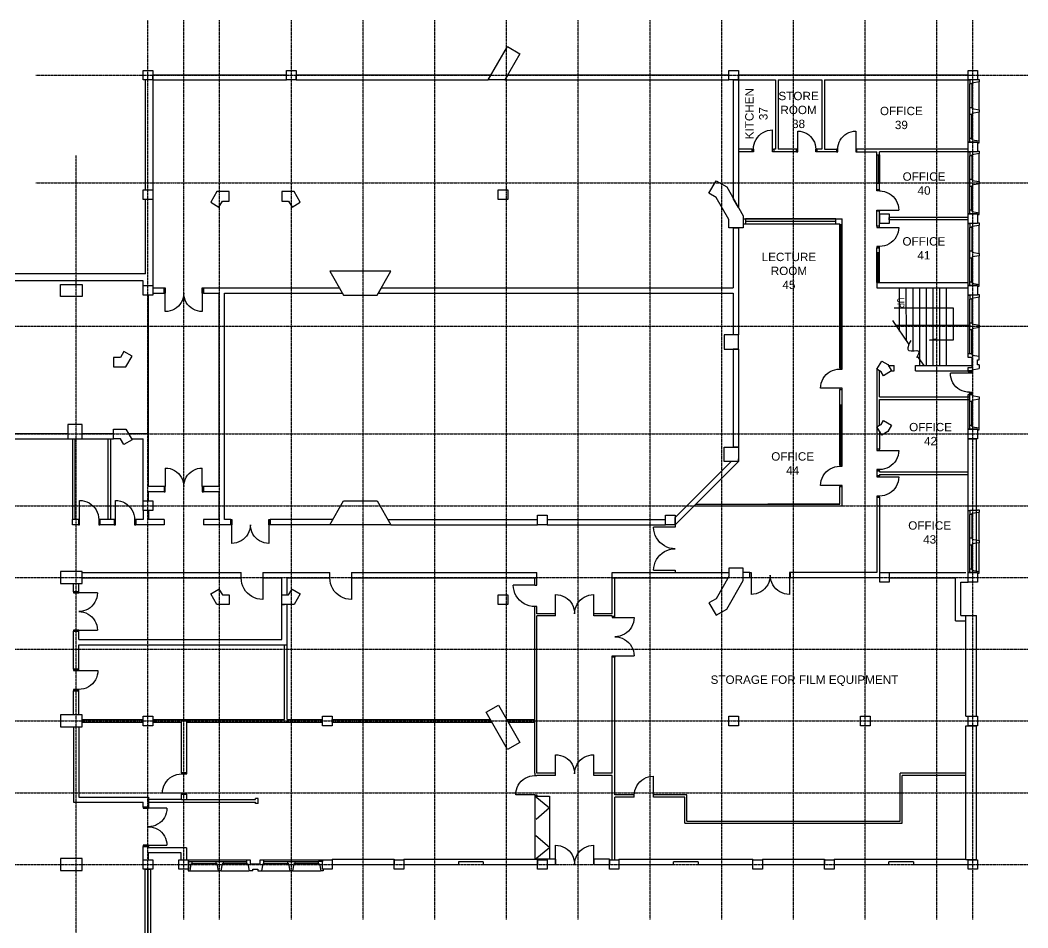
# Model space of a CAD drawing. Header units: millimetres. Extents: x -65483 to 85267, y -36001 to 67826.
# Drawn here: x 43124 to 85267, y 16126 to 54076 of the extents above; entities that cross this region are included whole.
import ezdxf

# ---------------------------------------------------------------- set-up
doc = ezdxf.new("R2010")
doc.units = ezdxf.units.MM
doc.linetypes.add('PCENTRE', pattern=[50.8, 31.75, -6.35, 6.35, -6.35])
for name, color, linetype in [('Boundaries_and_building_grids', 140, 'Continuous'), ('BRICK_WALLS_P4', 1, 'Continuous'), ('COLUMNS_P5', 5, 'Continuous'), ('DR', 8, 'Continuous'), ('LIFTS AND STAIRS', 8, 'Continuous'), ('TEXT', 2, 'Continuous'), ('WA', 6, 'Continuous'), ('WA_EXT', 7, 'Continuous'), ('WN', 4, 'Continuous')]:
    doc.layers.add(name, color=color, linetype=linetype)
doc.styles.add('Arial1', font='arial.ttf')

msp = doc.modelspace()

# ---------------------------------------------------------------- hatches: boundary and pattern name
at = {"layer": 'TEXT'}
h = msp.add_hatch(color=256, dxfattribs=at)
h.dxf.hatch_style = 1
h.paths.add_polyline_path([(81307, 40734), (81148, 40693), (81307, 40693)])
h.paths.add_polyline_path([(81390, 40756), (81307, 40734), (81307, 40693), (81390, 40693)])

# ---------------------------------------------------------------- linework, layer by layer
at = {"layer": 'Boundaries_and_building_grids', "color": 140, "linetype": 'PCENTRE', "lineweight": -3}
for p, q in [((48467, -17978), (48467, 54076)), ((49967, 16476), (49967, 54076)), ((51467, 16476), (51467, 54076)), ((54467, 16476), (54467, 54076)), ((57467, 16476), (57467, 54076)), ((60467, 16476), (60467, 54076)), ((63467, 16476), (63467, 54076)), ((66467, 16476), (66467, 54076)), ((69467, 16476), (69467, 54076)), ((72467, 16476), (72467, 54076)), ((75467, 16476), (75467, 54076)), ((78467, 16476), (78467, 54076)), ((81467, 16476), (81467, 54076)), ((82967, 16476), (82967, 54076)), ((43781, 51776), (85267, 51776)), ((45467, -17978), (45467, 48423)), ((43781, 47276), (85267, 47276)), ((-52891, 41276), (85267, 41276)), ((-52891, 41276), (85267, 41276)), ((-52891, 36776), (85267, 36776)), ((-52891, 33776), (85267, 33776)), ((-52891, 30776), (85267, 30776)), ((-52891, 27776), (85267, 27776)), ((-52891, 24776), (85267, 24776)), ((-52891, 21776), (85267, 21776)), ((-52891, 18776), (85267, 18776))]:
    msp.add_line(p, q, dxfattribs=at)
at = {"layer": 'BRICK_WALLS_P4'}
for p, q in [((72947, 51576), (72947, 46626)), ((72947, 51576), (73167, 51576)), ((73167, 51576), (73167, 46245)), ((73167, 46245), (72947, 46626)), ((72947, 45388), (72947, 42886)), ((72947, 45388), (73167, 45388)), ((73167, 45388), (73167, 40926)), ((78958, 43105), (82767, 43105)), ((78958, 43105), (78958, 42886)), ((48477, 42576), (48457, 42576)), ((48667, 42886), (49142, 42886)), ((48667, 42666), (49142, 42666)), ((49142, 42666), (49142, 42886)), ((50792, 42666), (50792, 42886)), ((50792, 42886), (56474, 42886)), ((50792, 42666), (51448, 42666)), ((51448, 34576), (51448, 42666)), ((51668, 33196), (51668, 42666)), ((51668, 42666), (56601, 42666)), ((56601, 42666), (56474, 42886)), ((58104, 42666), (58231, 42886)), ((58104, 42666), (72947, 42666)), ((58231, 42886), (72947, 42886)), ((72947, 42666), (72947, 40926)), ((78958, 42886), (82767, 42886)), ((82767, 42666), (82767, 42886)), ((73167, 40926), (72947, 40926)), ((72947, 40326), (72947, 36226)), ((73167, 40326), (72947, 40326)), ((73167, 40326), (73167, 36226)), ((79442, 39631), (79673, 39631)), ((79673, 39412), (79673, 39631)), ((80573, 39412), (80573, 39631)), ((80573, 39631), (82937, 39631)), ((79569, 39412), (79673, 39412)), ((80573, 39412), (82767, 39412)), ((82837, 39367), (82837, 39408)), ((82927, 39408), (82927, 39367)), ((82837, 38426), (82837, 38467)), ((82927, 38467), (82927, 38426)), ((38097, 36796), (45117, 36796)), ((45717, 36796), (47030, 36796)), ((47650, 36796), (48487, 36796)), ((48487, 34576), (48487, 36796)), ((38097, 36576), (45117, 36576)), ((45717, 36576), (47030, 36576)), ((47778, 36576), (48267, 36576)), ((48267, 33976), (48267, 36576)), ((73167, 36226), (72947, 36226)), ((72856, 35626), (70517, 33287)), ((73167, 35626), (70517, 32976)), ((73167, 35626), (72856, 35626)), ((73167, 35626), (73167, 35736)), ((49142, 34576), (48487, 34576)), ((49142, 34576), (49142, 34356)), ((51448, 34576), (50792, 34576)), ((50792, 34576), (50792, 34356)), ((48487, 33976), (48487, 34356)), ((49142, 34356), (48487, 34356)), ((51448, 34356), (50792, 34356)), ((51448, 33196), (51448, 34356)), ((48267, 33576), (48267, 33196)), ((48487, 33576), (48487, 33196)), ((45560, 33196), (45307, 33196)), ((45307, 32976), (45307, 33196)), ((45560, 32976), (45307, 32976)), ((45560, 33196), (45560, 32976)), ((46460, 33196), (46460, 32976)), ((47058, 33196), (46460, 33196)), ((47058, 32976), (46460, 32976)), ((47058, 33196), (47058, 32976)), ((48267, 33196), (47958, 33196)), ((47958, 33196), (47958, 32976)), ((49142, 32976), (47958, 32976)), ((49142, 33196), (48487, 33196)), ((49142, 33196), (49142, 32976)), ((51448, 33196), (50792, 33196)), ((50792, 33196), (50792, 32976)), ((51928, 32976), (50792, 32976)), ((51928, 33196), (51668, 33196)), ((51928, 32976), (51928, 33196)), ((56202, 33196), (53578, 33196)), ((53578, 32976), (53578, 33196)), ((56075, 32976), (53578, 32976)), ((56075, 32976), (56202, 33196)), ((58502, 33196), (64767, 33196)), ((58502, 33196), (58629, 32976)), ((58629, 32976), (64767, 32976)), ((65167, 33196), (70117, 33196)), ((65167, 32976), (70117, 32976)), ((70117, 32976), (70117, 33196)), ((70517, 32976), (70517, 33287)), ((45717, 30976), (52368, 30976)), ((52368, 30756), (52368, 30976)), ((53268, 30976), (53268, 30756)), ((53268, 30976), (56075, 30976)), ((56075, 30756), (56075, 30976)), ((56975, 30976), (56975, 30756)), ((56975, 30976), (64738, 30976)), ((64738, 30756), (64738, 30976)), ((67887, 30756), (67887, 30976)), ((67887, 30976), (72767, 30976)), ((73644, 30976), (73367, 30976)), ((73367, 30756), (73367, 30976)), ((73644, 30756), (73644, 30976)), ((78958, 30976), (75344, 30976)), ((75344, 30756), (75344, 30976)), ((79072, 30976), (79068, 30976)), ((79472, 30976), (82672, 30976)), ((79472, 30976), (79472, 30756)), ((45357, 30176), (45357, 30526)), ((45577, 30176), (45577, 30526)), ((45717, 30756), (52368, 30756)), ((53268, 30756), (54067, 30756)), ((54067, 30046), (54067, 30756)), ((54287, 30046), (54287, 30756)), ((54287, 30756), (56075, 30756)), ((56975, 30756), (64738, 30756)), ((64648, 30756), (64738, 30756)), ((67887, 30756), (72733, 30756)), ((73644, 30756), (73367, 30756)), ((79072, 30756), (75344, 30756)), ((79472, 30756), (82247, 30756)), ((82247, 28966), (82247, 30756)), ((82467, 29186), (82467, 30576)), ((82467, 30576), (82767, 30576)), ((45577, 30176), (45357, 30176)), ((54067, 30046), (54177, 30046)), ((54067, 29646), (54177, 29646)), ((54067, 28176), (54067, 29646)), ((54287, 27956), (54287, 29646)), ((82467, 29186), (82747, 29186)), ((82247, 28966), (82672, 28966)), ((45577, 28526), (45357, 28526)), ((45357, 26941), (45357, 28526)), ((45577, 28176), (45577, 28526)), ((45577, 28176), (54067, 28176)), ((45577, 27956), (54287, 27956)), ((45577, 26941), (45577, 27956)), ((45357, 26941), (45577, 26941)), ((45577, 26041), (45357, 26041)), ((45357, 25026), (45357, 26041)), ((45577, 25026), (45577, 26041)), ((45357, 24526), (45357, 21376)), ((45577, 24526), (45577, 21596)), ((49877, 22612), (49877, 24831)), ((49877, 24831), (50097, 24831)), ((50097, 22612), (50097, 24831)), ((50097, 24831), (50097, 24721)), ((64648, 24721), (64648, 24831)), ((49877, 22612), (50097, 22612)), ((45577, 21596), (48487, 21596)), ((48487, 21596), (48487, 21176)), ((49877, 21712), (50097, 21712)), ((49877, 21486), (49877, 21712)), ((50097, 21486), (50097, 21712)), ((53072, 21540), (52962, 21540)), ((52962, 21486), (52962, 21540)), ((53072, 21320), (53072, 21540)), ((64648, 21630), (64738, 21630)), ((64648, 21630), (64648, 18996)), ((64648, 21630), (65257, 21630)), ((64668, 21630), (65257, 21139)), ((65257, 21630), (65257, 18996)), ((45357, 21376), (48267, 21376)), ((48267, 21176), (48267, 21376)), ((48487, 21176), (48267, 21176)), ((49877, 21486), (48487, 21486)), ((48487, 21376), (52962, 21376)), ((49877, 21486), (50097, 21486)), ((50097, 21486), (52962, 21486)), ((52962, 21320), (52962, 21376)), ((53072, 21320), (52962, 21320)), ((65257, 21139), (64704, 20662)), ((65257, 19486), (64697, 19976)), ((48267, 18976), (48267, 19526)), ((48487, 19526), (48267, 19526)), ((48487, 19526), (48487, 19476)), ((50077, 19476), (48487, 19476)), ((50077, 19476), (50077, 18976)), ((64668, 18996), (65257, 19486)), ((48487, 18976), (48487, 19256)), ((49857, 19256), (48487, 19256)), ((49857, 18976), (49857, 19256)), ((56167, 18996), (58767, 18996)), ((56167, 18996), (56167, 18776)), ((58767, 18996), (58767, 18776)), ((59167, 18996), (64767, 18996)), ((59167, 18996), (59167, 18776)), ((65257, 18996), (64648, 18996)), ((64767, 18996), (64767, 18776)), ((65513, 18996), (65167, 18996)), ((65167, 18996), (65167, 18776)), ((67767, 18996), (67113, 18996)), ((67767, 18996), (67767, 18776)), ((67887, 18976), (67977, 18976)), ((68167, 18996), (68167, 18776)), ((68167, 18996), (73767, 18996)), ((73767, 18776), (73767, 18996)), ((74167, 18996), (74167, 18776)), ((74167, 18996), (76767, 18996)), ((76767, 18996), (76767, 18776)), ((77167, 18996), (77167, 18776)), ((77167, 18996), (82672, 18996)), ((56167, 18776), (58767, 18776)), ((59167, 18776), (61452, 18776)), ((61452, 18886), (61452, 18776)), ((62482, 18886), (61452, 18886)), ((62482, 18886), (62482, 18776)), ((62482, 18776), (64767, 18776)), ((65167, 18776), (65513, 18776)), ((66313, 18776), (66313, 18776)), ((67113, 18776), (67767, 18776)), ((68167, 18776), (70452, 18776)), ((70452, 18776), (70452, 18886)), ((71482, 18886), (70452, 18886)), ((71482, 18886), (71482, 18776)), ((71482, 18776), (73767, 18776)), ((74167, 18776), (76767, 18776)), ((77167, 18776), (79452, 18776)), ((79452, 18776), (79452, 18886)), ((80482, 18886), (79452, 18886)), ((80482, 18886), (80482, 18776)), ((80482, 18776), (82767, 18776))]:
    msp.add_line(p, q, dxfattribs=at)
at = {"layer": 'BRICK_WALLS_P4', "linetype": 'Continuous'}
for p, q in [((65513, 18996), (65513, 18776)), ((67113, 18996), (67113, 18776))]:
    msp.add_line(p, q, dxfattribs=at)
at = {"layer": 'COLUMNS_P5', "lineweight": -3}
for points in [[(63394, 51576), (62701, 51576), (63507, 52972), (64027, 52672)], [(72767, 45388), (72767, 45737), (72232, 46663), (71931, 46838), (72230, 47357), (72672, 47102), (73367, 45898), (73367, 45388)], [(51582, 46506), (51867, 46506), (51867, 46906), (51352, 46906), (51093, 46461), (51439, 46259)], [(54582, 46906), (54067, 46906), (54067, 46506), (54352, 46506), (54496, 46259), (54841, 46461)], [(58629, 43576), (56075, 43576), (56653, 42576), (58052, 42576)], [(44817, 43026), (45717, 43026), (45717, 42526), (44817, 42526)], [(47030, 39576), (47545, 39576), (47804, 40021), (47458, 40222), (47315, 39976), (47030, 39976)], [(78958, 39477), (79159, 39823), (79418, 39672), (79569, 39413), (79224, 39212), (79126, 39379)], [(79569, 37138), (79418, 36879), (79159, 36729), (78958, 37075), (79126, 37172), (79224, 37340)], [(47030, 36576), (47030, 36976), (47545, 36976), (47804, 36531), (47458, 36329), (47315, 36576)], [(47030, 36976), (47545, 36976), (47804, 36531), (47458, 36329), (47315, 36576), (47030, 36576)], [(58629, 32976), (56075, 32976), (56653, 33976), (58052, 33976)], [(73367, 30653), (73367, 31163), (72767, 31163), (72767, 30815), (72232, 29888), (71931, 29714), (72230, 29194), (72672, 29449)], [(51867, 30046), (51867, 29646), (51352, 29646), (51093, 30091), (51439, 30292), (51582, 30046)], [(54582, 29646), (54067, 29646), (54067, 30046), (54352, 30046), (54496, 30292), (54841, 30091)], [(63507, 23580), (62607, 25139), (63127, 25439), (64027, 23880)]]:
    msp.add_lwpolyline(points, close=True, dxfattribs=at)
at = {"layer": 'COLUMNS_P5'}
for points in [[(48667, 51576), (48267, 51576), (48267, 51976), (48667, 51976)], [(48667, 46576), (48267, 46576), (48267, 46976), (48667, 46976)]]:
    msp.add_lwpolyline(points, close=True, dxfattribs=at)
for points in [[(54667, 51576), (54267, 51576), (54267, 51976), (54667, 51976), (54667, 51576)], [(73167, 51576), (72767, 51576), (72767, 51976), (73167, 51976), (73167, 51576)], [(83167, 51576), (82767, 51576), (82767, 51976), (83167, 51976), (83167, 51576)], [(83167, 48576), (82767, 48576), (82767, 48976), (83167, 48976), (83167, 48576)], [(63517, 46576), (63117, 46576), (63117, 46976), (63517, 46976), (63517, 46576)], [(79472, 45576), (79072, 45576), (79072, 45976), (79472, 45976), (79472, 45576)], [(83167, 45576), (82767, 45576), (82767, 45976), (83167, 45976), (83167, 45576)], [(48667, 42576), (48267, 42576), (48267, 42976), (48667, 42976), (48667, 42576)], [(83167, 42576), (82767, 42576), (82767, 42976), (83167, 42976), (83167, 42576)], [(73167, 40926), (72567, 40926), (72567, 40326), (73167, 40326), (73167, 40926)], [(45117, 36576), (45717, 36576), (45717, 37176), (45117, 37176), (45117, 36576)], [(83167, 36576), (82767, 36576), (82767, 36976), (83167, 36976), (83167, 36576)], [(73167, 35626), (72567, 35626), (72567, 36226), (73167, 36226), (73167, 35626)], [(48667, 33576), (48267, 33576), (48267, 33976), (48667, 33976), (48667, 33576)], [(65167, 32976), (64767, 32976), (64767, 33376), (65167, 33376), (65167, 32976)], [(70517, 32976), (70117, 32976), (70117, 33376), (70517, 33376), (70517, 32976)], [(45717, 30526), (45717, 31026), (44817, 31026), (44817, 30526), (45717, 30526)], [(72767, 30976), (72767, 30815), (72733, 30756)], [(79472, 30576), (79072, 30576), (79072, 30976), (79472, 30976), (79472, 30576)], [(83167, 30576), (82767, 30576), (82767, 30976), (83167, 30976), (83167, 30576)], [(63517, 29646), (63117, 29646), (63117, 30046), (63517, 30046), (63517, 29646)], [(45717, 24526), (45717, 25026), (44817, 25026), (44817, 24526), (45717, 24526)], [(48667, 24576), (48267, 24576), (48267, 24976), (48667, 24976), (48667, 24576)], [(56167, 24576), (55767, 24576), (55767, 24976), (56167, 24976), (56167, 24576)], [(73167, 24576), (72767, 24576), (72767, 24976), (73167, 24976), (73167, 24576)], [(78667, 24576), (78267, 24576), (78267, 24976), (78667, 24976), (78667, 24576)], [(83167, 24576), (82767, 24576), (82767, 24976), (83167, 24976), (83167, 24576)], [(45717, 18526), (45717, 19026), (44817, 19026), (44817, 18526), (45717, 18526)], [(48667, 18576), (48267, 18576), (48267, 18976), (48667, 18976), (48667, 18576)], [(50167, 18576), (49767, 18576), (49767, 18976), (50167, 18976), (50167, 18576)], [(56167, 18576), (55767, 18576), (55767, 18976), (56167, 18976), (56167, 18576)], [(59167, 18576), (58767, 18576), (58767, 18976), (59167, 18976), (59167, 18576)], [(65167, 18576), (64767, 18576), (64767, 18976), (65167, 18976), (65167, 18576)], [(68167, 18576), (67767, 18576), (67767, 18976), (68167, 18976), (68167, 18576)], [(74167, 18576), (73767, 18576), (73767, 18976), (74167, 18976), (74167, 18576)], [(77167, 18576), (76767, 18576), (76767, 18976), (77167, 18976), (77167, 18576)], [(83167, 18576), (82767, 18576), (82767, 18976), (83167, 18976), (83167, 18576)]]:
    msp.add_lwpolyline(points, dxfattribs=at)
at = {"layer": 'DR'}
for p, q in [((74026, 49251), (74105, 49320)), ((74105, 49320), (74192, 49379)), ((74192, 49379), (74286, 49425)), ((74286, 49425), (74385, 49458)), ((74385, 49458), (74487, 49479)), ((74487, 49479), (74592, 49486)), ((74592, 48686), (74592, 49486)), ((75645, 48686), (75645, 49436)), ((75645, 49436), (75743, 49429)), ((75743, 49429), (75839, 49410)), ((75839, 49410), (75932, 49379)), ((75932, 49379), (76020, 49335)), ((76020, 49335), (76102, 49281)), ((77611, 49281), (77692, 49335)), ((77692, 49335), (77780, 49379)), ((77780, 49379), (77873, 49410)), ((77873, 49410), (77969, 49429)), ((77969, 49429), (78067, 49436)), ((78067, 49436), (78067, 48686)), ((73799, 48790), (73819, 48893)), ((73819, 48893), (73853, 48992)), ((73853, 48992), (73899, 49086)), ((73899, 49086), (73957, 49173)), ((73957, 49173), (74026, 49251)), ((76102, 49281), (76175, 49216)), ((76175, 49216), (76240, 49142)), ((76240, 49142), (76294, 49061)), ((76294, 49061), (76338, 48973)), ((76338, 48973), (76369, 48880)), ((77343, 48880), (77374, 48973)), ((77374, 48973), (77418, 49061)), ((77418, 49061), (77472, 49142)), ((77472, 49142), (77537, 49216)), ((77537, 49216), (77611, 49281)), ((73742, 48576), (73742, 48686)), ((73742, 48686), (73792, 48686)), ((73792, 48576), (73742, 48576)), ((73792, 48686), (73799, 48791)), ((73792, 48686), (73792, 48576)), ((74592, 48686), (74642, 48686)), ((74592, 48576), (74592, 48686)), ((74642, 48576), (74592, 48576)), ((74642, 48686), (74642, 48576)), ((75595, 48686), (75595, 48576)), ((75645, 48686), (75595, 48686)), ((75595, 48576), (75645, 48576)), ((75645, 48576), (75645, 48686)), ((76369, 48880), (76389, 48784)), ((76389, 48784), (76395, 48686)), ((76395, 48686), (76445, 48686)), ((76395, 48576), (76395, 48686)), ((76445, 48576), (76395, 48576)), ((76445, 48686), (76445, 48576)), ((77317, 48686), (77267, 48686)), ((77267, 48686), (77267, 48576)), ((77267, 48576), (77317, 48576)), ((77317, 48686), (77324, 48784)), ((77317, 48576), (77317, 48686)), ((77324, 48784), (77343, 48880)), ((78117, 48686), (78067, 48686)), ((78067, 48686), (78067, 48576)), ((78067, 48576), (78117, 48576)), ((78117, 48576), (78117, 48686)), ((79068, 46938), (79173, 46932)), ((79173, 46932), (79275, 46911)), ((79275, 46911), (79374, 46877)), ((79374, 46877), (79468, 46831)), ((79468, 46831), (79555, 46773)), ((79555, 46773), (79634, 46704)), ((79634, 46704), (79703, 46625)), ((79703, 46625), (79761, 46538)), ((79761, 46538), (79807, 46445)), ((79807, 46445), (79841, 46345)), ((79068, 46138), (79868, 46138)), ((79841, 46345), (79861, 46243)), ((79861, 46243), (79868, 46138)), ((79068, 45413), (79868, 45413)), ((79807, 45107), (79761, 45013)), ((79841, 45206), (79807, 45107)), ((79861, 45309), (79841, 45206)), ((79868, 45413), (79861, 45309)), ((79374, 44674), (79275, 44640)), ((79468, 44720), (79374, 44674)), ((79555, 44778), (79468, 44720)), ((79634, 44847), (79555, 44778)), ((79703, 44926), (79634, 44847)), ((79761, 45013), (79703, 44926)), ((79173, 44620), (79068, 44613)), ((79275, 44640), (79173, 44620)), ((49192, 41891), (49192, 42666)), ((49967, 42666), (49961, 42565)), ((49974, 42565), (49967, 42666)), ((50742, 42666), (50742, 41891)), ((49807, 42194), (49740, 42118)), ((49864, 42278), (49807, 42194)), ((49908, 42369), (49864, 42278)), ((49941, 42465), (49908, 42369)), ((49961, 42565), (49941, 42465)), ((49994, 42465), (49974, 42565)), ((50026, 42369), (49994, 42465)), ((50071, 42278), (50026, 42369)), ((50128, 42194), (50071, 42278)), ((50194, 42118), (50128, 42194)), ((49294, 41897), (49192, 41891)), ((49393, 41917), (49294, 41897)), ((49489, 41950), (49393, 41917)), ((49580, 41995), (49489, 41950)), ((49664, 42051), (49580, 41995)), ((49740, 42118), (49664, 42051)), ((50271, 42051), (50194, 42118)), ((50355, 41995), (50271, 42051)), ((50446, 41950), (50355, 41995)), ((50542, 41917), (50446, 41950)), ((50641, 41897), (50542, 41917)), ((50742, 41891), (50641, 41897)), ((76764, 39176), (76833, 39255)), ((76833, 39255), (76911, 39324)), ((76911, 39324), (76998, 39382)), ((76998, 39382), (77092, 39428)), ((77092, 39428), (77191, 39462)), ((77191, 39462), (77294, 39482)), ((77294, 39482), (77398, 39489)), ((82827, 39317), (82027, 39317)), ((82034, 39212), (82027, 39317)), ((82054, 39110), (82034, 39212)), ((76598, 38689), (76605, 38793)), ((76605, 38793), (76625, 38896)), ((76625, 38896), (76659, 38995)), ((76659, 38995), (76705, 39089)), ((76705, 39089), (76764, 39176)), ((82088, 39010), (82054, 39110)), ((82134, 38917), (82088, 39010)), ((82192, 38830), (82134, 38917)), ((82261, 38751), (82192, 38830)), ((77398, 38689), (76598, 38689)), ((82340, 38682), (82261, 38751)), ((82427, 38624), (82340, 38682)), ((82521, 38578), (82427, 38624)), ((82620, 38544), (82521, 38578)), ((82723, 38523), (82620, 38544)), ((82827, 38517), (82723, 38523)), ((79068, 36086), (79868, 36086)), ((79841, 35879), (79807, 35780)), ((79861, 35981), (79841, 35879)), ((79868, 36086), (79861, 35981)), ((77191, 35396), (77294, 35416)), ((77294, 35416), (77398, 35423)), ((79555, 35451), (79468, 35393)), ((79634, 35520), (79555, 35451)), ((79703, 35599), (79634, 35520)), ((79761, 35686), (79703, 35599)), ((79807, 35780), (79761, 35686)), ((49192, 35351), (49192, 34576)), ((49192, 35351), (49294, 35344)), ((49294, 35344), (49393, 35324)), ((49393, 35324), (49489, 35292)), ((49489, 35292), (49580, 35247)), ((49580, 35247), (49664, 35191)), ((49664, 35191), (49740, 35124)), ((49740, 35124), (49807, 35048)), ((49807, 35048), (49864, 34963)), ((50071, 34963), (50128, 35048)), ((50128, 35048), (50194, 35124)), ((50194, 35124), (50271, 35191)), ((50271, 35191), (50355, 35247)), ((50355, 35247), (50446, 35292)), ((50446, 35292), (50542, 35324)), ((50542, 35324), (50641, 35344)), ((50641, 35344), (50742, 35351)), ((50742, 34576), (50742, 35351)), ((76659, 34929), (76705, 35023)), ((76705, 35023), (76764, 35110)), ((76764, 35110), (76833, 35189)), ((76833, 35189), (76911, 35258)), ((76911, 35258), (76998, 35316)), ((76998, 35316), (77092, 35362)), ((77092, 35362), (77191, 35396)), ((79173, 35293), (79068, 35286)), ((79275, 35313), (79173, 35293)), ((79374, 35347), (79275, 35313)), ((79468, 35393), (79374, 35347)), ((49864, 34963), (49908, 34872)), ((49908, 34872), (49941, 34776)), ((49941, 34776), (49961, 34677)), ((49961, 34677), (49967, 34576)), ((49967, 34576), (49974, 34677)), ((49974, 34677), (49994, 34776)), ((49994, 34776), (50026, 34872)), ((50026, 34872), (50071, 34963)), ((76598, 34623), (76605, 34727)), ((77398, 34623), (76598, 34623)), ((76605, 34727), (76625, 34830)), ((76625, 34830), (76659, 34929)), ((79068, 34976), (79868, 34976)), ((79761, 34576), (79703, 34489)), ((79807, 34670), (79761, 34576)), ((79841, 34769), (79807, 34670)), ((79861, 34871), (79841, 34769)), ((79868, 34976), (79861, 34871)), ((79173, 34183), (79068, 34176)), ((79275, 34203), (79173, 34183)), ((79374, 34237), (79275, 34203)), ((79468, 34283), (79374, 34237)), ((79555, 34341), (79468, 34283)), ((79634, 34410), (79555, 34341)), ((79703, 34489), (79634, 34410)), ((45610, 33196), (45610, 33996)), ((45610, 33996), (45714, 33989)), ((45714, 33989), (45817, 33968)), ((45817, 33968), (45916, 33935)), ((45916, 33935), (46010, 33889)), ((46010, 33889), (46097, 33830)), ((46097, 33830), (46176, 33761)), ((46176, 33761), (46245, 33683)), ((47108, 33196), (47108, 33996)), ((47108, 33996), (47213, 33989)), ((47213, 33989), (47315, 33968)), ((47315, 33968), (47415, 33935)), ((47415, 33935), (47508, 33889)), ((47508, 33889), (47595, 33830)), ((47595, 33830), (47674, 33761)), ((47674, 33761), (47743, 33683)), ((46245, 33683), (46303, 33596)), ((46303, 33596), (46349, 33502)), ((46349, 33502), (46383, 33403)), ((46383, 33403), (46403, 33300)), ((46403, 33300), (46410, 33196)), ((47743, 33683), (47801, 33596)), ((47801, 33596), (47847, 33502)), ((47847, 33502), (47881, 33403)), ((47881, 33403), (47902, 33300)), ((47902, 33300), (47908, 33196)), ((51978, 32201), (51978, 32976)), ((52746, 32875), (52726, 32775)), ((52753, 32976), (52746, 32875)), ((52759, 32875), (52753, 32976)), ((52779, 32775), (52759, 32875)), ((53528, 32976), (53528, 32201)), ((69625, 32758), (69617, 32876)), ((52593, 32504), (52526, 32428)), ((52649, 32588), (52593, 32504)), ((52694, 32679), (52649, 32588)), ((52726, 32775), (52694, 32679)), ((52812, 32679), (52779, 32775)), ((52857, 32588), (52812, 32679)), ((52913, 32504), (52857, 32588)), ((52980, 32428), (52913, 32504)), ((69648, 32643), (69625, 32758)), ((69686, 32531), (69648, 32643)), ((69738, 32426), (69686, 32531)), ((52079, 32207), (51978, 32201)), ((52178, 32227), (52079, 32207)), ((52274, 32260), (52178, 32227)), ((52365, 32305), (52274, 32260)), ((52450, 32361), (52365, 32305)), ((52526, 32428), (52450, 32361)), ((53056, 32361), (52980, 32428)), ((53140, 32305), (53056, 32361)), ((53231, 32260), (53140, 32305)), ((53327, 32227), (53231, 32260)), ((53427, 32207), (53327, 32227)), ((53528, 32201), (53427, 32207)), ((69803, 32328), (69738, 32426)), ((69881, 32239), (69803, 32328)), ((69969, 32162), (69881, 32239)), ((70067, 32096), (69969, 32162)), ((70173, 32044), (70067, 32096)), ((70284, 32006), (70173, 32044)), ((69738, 31526), (69803, 31624)), ((69803, 31624), (69881, 31712)), ((69881, 31712), (69969, 31790)), ((69969, 31790), (70067, 31855)), ((70067, 31855), (70173, 31907)), ((70173, 31907), (70284, 31945)), ((70400, 31983), (70284, 32006)), ((70284, 31945), (70400, 31968)), ((70517, 31976), (70400, 31983)), ((70400, 31968), (70517, 31976)), ((69617, 31076), (69625, 31193)), ((69625, 31193), (69648, 31309)), ((69648, 31309), (69686, 31420)), ((69686, 31420), (69738, 31526)), ((73694, 30866), (73694, 30066)), ((74494, 30866), (74487, 30761)), ((74501, 30761), (74494, 30866)), ((75294, 30866), (75294, 30066)), ((52376, 30638), (52368, 30756)), ((52399, 30523), (52376, 30638)), ((52436, 30411), (52399, 30523)), ((52488, 30306), (52436, 30411)), ((53268, 30756), (53268, 29856)), ((56083, 30638), (56075, 30756)), ((56106, 30523), (56083, 30638)), ((56144, 30411), (56106, 30523)), ((56196, 30306), (56144, 30411)), ((56975, 30756), (56975, 29856)), ((64648, 30456), (63748, 30456)), ((63756, 30338), (63748, 30456)), ((74329, 30379), (74260, 30300)), ((74387, 30466), (74329, 30379)), ((74433, 30560), (74387, 30466)), ((74467, 30659), (74433, 30560)), ((74487, 30761), (74467, 30659)), ((74522, 30659), (74501, 30761)), ((74555, 30560), (74522, 30659)), ((74602, 30466), (74555, 30560)), ((74660, 30379), (74602, 30466)), ((74729, 30300), (74660, 30379)), ((46352, 30126), (45577, 30126)), ((46326, 29925), (46293, 29829)), ((46346, 30025), (46326, 29925)), ((46352, 30126), (46346, 30025)), ((52554, 30208), (52488, 30306)), ((52632, 30119), (52554, 30208)), ((52720, 30042), (52632, 30119)), ((52818, 29976), (52720, 30042)), ((52924, 29924), (52818, 29976)), ((53035, 29886), (52924, 29924)), ((56261, 30208), (56196, 30306)), ((56339, 30119), (56261, 30208)), ((56427, 30042), (56339, 30119)), ((56525, 29976), (56427, 30042)), ((56631, 29924), (56525, 29976)), ((56742, 29886), (56631, 29924)), ((63779, 30223), (63756, 30338)), ((63817, 30111), (63779, 30223)), ((63869, 30006), (63817, 30111)), ((63934, 29908), (63869, 30006)), ((65513, 29256), (65513, 30056)), ((65513, 30056), (65618, 30049)), ((65617, 30049), (65720, 30028)), ((65720, 30028), (65819, 29995)), ((65819, 29995), (65913, 29949)), ((65913, 29949), (66000, 29890)), ((66626, 29890), (66713, 29949)), ((66713, 29949), (66807, 29995)), ((66807, 29995), (66906, 30028)), ((66906, 30028), (67008, 30049)), ((67008, 30049), (67113, 30056)), ((67113, 29256), (67113, 30056)), ((73799, 30073), (73694, 30066)), ((73901, 30093), (73799, 30073)), ((74000, 30127), (73901, 30093)), ((74094, 30173), (74000, 30127)), ((74181, 30231), (74094, 30173)), ((74260, 30300), (74181, 30231)), ((74807, 30231), (74729, 30300)), ((74894, 30173), (74807, 30231)), ((74988, 30127), (74894, 30173)), ((75087, 30093), (74988, 30127)), ((75190, 30073), (75087, 30093)), ((75294, 30066), (75190, 30073)), ((46049, 29511), (45965, 29455)), ((46125, 29578), (46049, 29511)), ((46192, 29654), (46125, 29578)), ((46248, 29738), (46192, 29654)), ((46293, 29829), (46248, 29738)), ((53150, 29863), (53035, 29886)), ((53268, 29856), (53150, 29863)), ((56858, 29863), (56742, 29886)), ((56975, 29856), (56858, 29863)), ((64012, 29819), (63934, 29908)), ((64101, 29742), (64012, 29819)), ((64198, 29676), (64101, 29742)), ((64304, 29624), (64198, 29676)), ((64416, 29586), (64304, 29624)), ((64531, 29563), (64416, 29586)), ((64648, 29556), (64531, 29563)), ((66000, 29890), (66079, 29821)), ((66079, 29821), (66148, 29743)), ((66148, 29743), (66206, 29656)), ((66206, 29656), (66252, 29562)), ((66252, 29562), (66286, 29463)), ((66340, 29463), (66374, 29562)), ((66374, 29562), (66420, 29656)), ((66420, 29656), (66478, 29743)), ((66478, 29743), (66547, 29821)), ((66547, 29821), (66626, 29890)), ((45678, 29357), (45577, 29351)), ((45577, 29351), (45678, 29344)), ((45778, 29377), (45678, 29357)), ((45678, 29344), (45778, 29324)), ((45874, 29410), (45778, 29377)), ((45778, 29324), (45874, 29292)), ((45965, 29455), (45874, 29410)), ((45874, 29292), (45965, 29247)), ((45965, 29247), (46049, 29191)), ((46049, 29191), (46125, 29124)), ((46125, 29124), (46192, 29048)), ((66286, 29463), (66306, 29360)), ((66306, 29360), (66313, 29256)), ((66313, 29256), (66320, 29360)), ((66320, 29360), (66340, 29463)), ((67997, 29095), (68797, 29095)), ((68797, 29095), (68790, 28990)), ((46192, 29048), (46248, 28963)), ((46248, 28963), (46293, 28872)), ((46293, 28872), (46326, 28776)), ((46326, 28776), (46346, 28677)), ((46346, 28677), (46352, 28576)), ((68690, 28695), (68632, 28608)), ((68736, 28788), (68690, 28695)), ((68770, 28888), (68736, 28788)), ((68790, 28990), (68770, 28888)), ((45577, 28576), (46352, 28576)), ((68102, 28301), (67997, 28295)), ((67997, 28295), (68102, 28288)), ((68204, 28322), (68102, 28301)), ((68102, 28288), (68204, 28267)), ((68303, 28356), (68204, 28322)), ((68204, 28267), (68303, 28234)), ((68397, 28402), (68303, 28356)), ((68484, 28460), (68397, 28402)), ((68563, 28529), (68484, 28460)), ((68632, 28608), (68563, 28529)), ((68303, 28234), (68397, 28187)), ((68397, 28187), (68484, 28129)), ((68484, 28129), (68563, 28060)), ((68563, 28060), (68632, 27982)), ((68632, 27982), (68690, 27895)), ((68690, 27895), (68736, 27801)), ((67997, 27495), (68797, 27495)), ((68736, 27801), (68770, 27702)), ((68770, 27702), (68790, 27599)), ((68790, 27599), (68797, 27495)), ((45577, 26891), (46377, 26891)), ((46316, 26585), (46270, 26491)), ((46350, 26684), (46316, 26585)), ((46370, 26786), (46350, 26684)), ((46377, 26891), (46370, 26786)), ((45883, 26152), (45784, 26118)), ((45977, 26198), (45883, 26152)), ((46064, 26256), (45977, 26198)), ((46143, 26325), (46064, 26256)), ((46212, 26404), (46143, 26325)), ((46270, 26491), (46212, 26404)), ((45682, 26098), (45577, 26091)), ((45784, 26118), (45682, 26098)), ((65513, 23366), (65618, 23359)), ((65513, 22566), (65513, 23366)), ((65617, 23359), (65720, 23338)), ((65720, 23338), (65819, 23305)), ((65819, 23305), (65913, 23259)), ((65913, 23259), (66000, 23200)), ((66000, 23200), (66079, 23131)), ((66547, 23131), (66626, 23200)), ((66626, 23200), (66713, 23259)), ((66713, 23259), (66807, 23305)), ((66807, 23305), (66906, 23338)), ((66906, 23338), (67008, 23359)), ((67008, 23359), (67113, 23366)), ((67113, 22566), (67113, 23366)), ((66079, 23131), (66148, 23053)), ((66148, 23053), (66206, 22966)), ((66206, 22966), (66252, 22872)), ((66252, 22872), (66286, 22773)), ((66286, 22773), (66306, 22670)), ((66320, 22670), (66340, 22773)), ((66340, 22773), (66374, 22872)), ((66374, 22872), (66420, 22966)), ((66420, 22966), (66478, 23053)), ((66478, 23053), (66547, 23131)), ((49312, 22328), (49390, 22397)), ((49390, 22397), (49477, 22455)), ((49477, 22455), (49571, 22501)), ((49571, 22501), (49670, 22535)), ((49670, 22535), (49773, 22555)), ((49773, 22555), (49877, 22562)), ((66306, 22670), (66313, 22566)), ((66313, 22566), (66320, 22670)), ((69119, 22300), (69206, 22359)), ((69206, 22359), (69300, 22405)), ((69300, 22405), (69399, 22438)), ((69399, 22438), (69502, 22459)), ((69502, 22459), (69606, 22466)), ((69606, 21666), (69606, 22466)), ((49084, 21867), (49104, 21969)), ((49104, 21969), (49138, 22068)), ((49138, 22068), (49184, 22162)), ((49184, 22162), (49243, 22249)), ((49243, 22249), (49312, 22328)), ((68833, 21873), (68867, 21972)), ((68867, 21972), (68913, 22066)), ((68913, 22066), (68971, 22153)), ((68971, 22153), (69040, 22231)), ((69040, 22231), (69119, 22300)), ((49077, 21762), (49084, 21867)), ((49877, 21762), (49077, 21762)), ((64648, 21689), (63848, 21689)), ((64648, 21689), (64738, 21689)), ((64648, 21689), (64648, 21630)), ((64738, 21689), (64738, 21630)), ((68806, 21666), (68813, 21770)), ((68813, 21770), (68833, 21873)), ((49262, 21126), (48487, 21126)), ((49262, 21126), (49256, 21025)), ((49102, 20654), (49035, 20578)), ((49158, 20738), (49102, 20654)), ((49203, 20829), (49158, 20738)), ((49236, 20925), (49203, 20829)), ((49256, 21025), (49236, 20925)), ((48588, 20357), (48487, 20351)), ((48487, 20351), (48588, 20344)), ((48688, 20377), (48588, 20357)), ((48588, 20344), (48688, 20324)), ((48784, 20410), (48688, 20377)), ((48688, 20324), (48784, 20292)), ((48875, 20455), (48784, 20410)), ((48784, 20292), (48875, 20247)), ((48959, 20511), (48875, 20455)), ((48875, 20247), (48959, 20191)), ((49035, 20578), (48959, 20511)), ((48959, 20191), (49035, 20124)), ((49035, 20124), (49102, 20048)), ((49102, 20048), (49158, 19963)), ((49158, 19963), (49203, 19872)), ((49203, 19872), (49236, 19776)), ((48487, 19576), (49262, 19576)), ((49236, 19776), (49256, 19677)), ((49256, 19677), (49262, 19576)), ((65513, 18776), (65513, 19576)), ((65513, 19576), (65618, 19569)), ((65617, 19569), (65720, 19548)), ((65720, 19548), (65819, 19515)), ((65819, 19515), (65913, 19469)), ((65913, 19469), (66000, 19410)), ((66000, 19410), (66079, 19341)), ((66547, 19341), (66626, 19410)), ((66626, 19410), (66713, 19469)), ((66713, 19469), (66807, 19515)), ((66807, 19515), (66906, 19548)), ((66906, 19548), (67008, 19569)), ((67008, 19569), (67113, 19576)), ((67113, 18776), (67113, 19576)), ((66079, 19341), (66148, 19263)), ((66148, 19263), (66206, 19176)), ((66206, 19176), (66252, 19082)), ((66252, 19082), (66286, 18983)), ((66286, 18983), (66306, 18880)), ((66320, 18880), (66340, 18983)), ((66340, 18983), (66374, 19082)), ((66374, 19082), (66420, 19176)), ((66420, 19176), (66478, 19263)), ((66478, 19263), (66547, 19341)), ((66306, 18880), (66313, 18776)), ((66313, 18776), (66320, 18880))]:
    msp.add_line(p, q, dxfattribs=at)
at = {"layer": 'DR', "linetype": 'Continuous'}
for p, q in [((64161, 22324), (64248, 22382)), ((64248, 22382), (64342, 22428)), ((64342, 22428), (64441, 22462)), ((64441, 22462), (64544, 22482)), ((64544, 22482), (64648, 22489)), ((63876, 21896), (63909, 21995)), ((63909, 21995), (63956, 22089)), ((63956, 22089), (64014, 22176)), ((64014, 22176), (64083, 22255)), ((64083, 22255), (64161, 22324)), ((63848, 21689), (63855, 21794)), ((63855, 21794), (63876, 21896))]:
    msp.add_line(p, q, dxfattribs=at)
at = {"layer": 'DR'}
for points in [[(78958, 46938), (78958, 46988), (79068, 46988), (79068, 46938), (78958, 46938)], [(78958, 46088), (78958, 46138), (79068, 46138), (79068, 46088), (78958, 46088)], [(78958, 45463), (78958, 45413), (79068, 45413), (79068, 45463), (78958, 45463)], [(78958, 44613), (78958, 44563), (79068, 44563), (79068, 44613), (78958, 44613)], [(49192, 42666), (49142, 42666), (49142, 42886), (49192, 42886), (49192, 42666)], [(50792, 42666), (50742, 42666), (50742, 42886), (50792, 42886), (50792, 42666)], [(77508, 39489), (77508, 39539), (77398, 39539), (77398, 39489), (77508, 39489)], [(82937, 39367), (82937, 39317), (82827, 39317), (82827, 39367), (82937, 39367)], [(77508, 38639), (77508, 38689), (77398, 38689), (77398, 38639), (77508, 38639)], [(82937, 38517), (82937, 38467), (82827, 38467), (82827, 38517), (82937, 38517)], [(78958, 36136), (78958, 36086), (79068, 36086), (79068, 36136), (78958, 36136)], [(77508, 35423), (77508, 35473), (77398, 35473), (77398, 35423), (77508, 35423)], [(78958, 35286), (78958, 35236), (79068, 35236), (79068, 35286), (78958, 35286)], [(78958, 35026), (78958, 34976), (79068, 34976), (79068, 35026), (78958, 35026)], [(49192, 34576), (49142, 34576), (49142, 34356), (49192, 34356), (49192, 34576)], [(50792, 34576), (50742, 34576), (50742, 34356), (50792, 34356), (50792, 34576)], [(77508, 34573), (77508, 34623), (77398, 34623), (77398, 34573), (77508, 34573)], [(78958, 34176), (78958, 34126), (79068, 34126), (79068, 34176), (78958, 34176)], [(45560, 32976), (45610, 32976), (45610, 33196), (45560, 33196), (45560, 32976)], [(46410, 32976), (46460, 32976), (46460, 33196), (46410, 33196), (46410, 32976)], [(47058, 32976), (47108, 32976), (47108, 33196), (47058, 33196), (47058, 32976)], [(47908, 32976), (47958, 32976), (47958, 33196), (47908, 33196), (47908, 32976)], [(51978, 32976), (51928, 32976), (51928, 33196), (51978, 33196), (51978, 32976)], [(53578, 32976), (53528, 32976), (53528, 33196), (53578, 33196), (53578, 32976)], [(70517, 32976), (70517, 32876), (69617, 32876)], [(69617, 31076), (70517, 31076), (70517, 30976)], [(73644, 30976), (73694, 30976), (73694, 30756), (73644, 30756), (73644, 30976)], [(75344, 30976), (75294, 30976), (75294, 30756), (75344, 30756), (75344, 30976)], [(45577, 30126), (45577, 30176), (45357, 30176), (45357, 30126), (45577, 30126)], [(67887, 29145), (67887, 29095), (67997, 29095), (67997, 29145), (67887, 29145)], [(45577, 28526), (45577, 28576), (45357, 28576), (45357, 28526), (45577, 28526)], [(67887, 27445), (67887, 27495), (67997, 27495), (67997, 27445), (67887, 27445)], [(45357, 26941), (45357, 26891), (45577, 26891), (45577, 26941), (45357, 26941)], [(45357, 26091), (45357, 26041), (45577, 26041), (45577, 26091), (45357, 26091)], [(50097, 22562), (50097, 22612), (49877, 22612), (49877, 22562), (50097, 22562)], [(50097, 21712), (50097, 21762), (49877, 21762), (49877, 21712), (50097, 21712)], [(48487, 21126), (48487, 21176), (48267, 21176), (48267, 21126), (48487, 21126)], [(48487, 19526), (48487, 19576), (48267, 19576), (48267, 19526), (48487, 19526)]]:
    msp.add_lwpolyline(points, dxfattribs=at)
at = {"layer": 'LIFTS AND STAIRS'}
for p, q in [((79906, 41075), (79905, 42865)), ((80187, 40675), (80185, 42865)), ((80467, 40251), (80465, 42865)), ((80747, 39632), (80745, 42865)), ((81027, 39632), (81025, 42865)), ((81307, 39633), (81305, 42865)), ((81587, 39633), (81585, 42866)), ((81867, 39633), (81865, 42866)), ((82866, 41309), (79743, 41309))]:
    msp.add_line(p, q, dxfattribs=at)
at = {"layer": 'TEXT'}
for p, q in [((79670, 42051), (82144, 42051)), ((82144, 42051), (82144, 40693)), ((79600, 41512), (80295, 40521)), ((81148, 40693), (81390, 40756)), ((82144, 40693), (81148, 40693)), ((81390, 40756), (81390, 40693)), ((80644, 40021), (80917, 39631))]:
    msp.add_line(p, q, dxfattribs=at)
msp.add_spline([(80370, 40689), (80293, 40263), (80702, 40233), (80611, 39962)], degree=3, dxfattribs=at)
at = {"layer": 'WA'}
for p, q in [((74711, 51576), (74711, 48686)), ((74711, 51576), (74711, 48686)), ((74821, 51576), (74821, 48686)), ((76657, 51576), (76657, 48686)), ((76767, 51576), (76767, 48686)), ((73742, 48686), (73167, 48686)), ((73742, 48576), (73167, 48576)), ((73742, 48686), (73742, 48576)), ((74642, 48686), (74642, 48576)), ((74711, 48686), (74642, 48686)), ((75589, 48576), (74642, 48576)), ((75589, 48686), (74821, 48686)), ((75595, 48576), (75595, 48686)), ((76657, 48686), (76445, 48686)), ((76445, 48576), (76445, 48686)), ((77267, 48576), (76445, 48576)), ((76767, 48686), (77267, 48686)), ((77267, 48686), (77267, 48576)), ((78117, 48576), (78117, 48686)), ((82767, 48686), (78117, 48686)), ((78117, 48576), (78958, 48576)), ((78958, 46988), (78958, 48576)), ((79068, 46988), (79068, 48576)), ((82767, 48576), (79068, 48576)), ((79068, 46988), (78958, 46988)), ((78958, 45463), (78958, 46088)), ((79068, 46088), (78958, 46088)), ((79068, 45463), (79068, 46088)), ((73367, 45775), (77508, 45775)), ((73367, 45555), (77398, 45555)), ((77398, 39539), (77398, 45555)), ((77508, 39539), (77508, 45775)), ((79472, 45721), (79472, 45831)), ((82767, 45831), (79472, 45831)), ((82767, 45721), (79472, 45721)), ((79068, 45463), (78958, 45463)), ((78958, 43105), (78958, 44563)), ((79068, 44563), (78958, 44563)), ((79068, 43105), (79068, 44563)), ((48457, 42576), (48457, 36796)), ((48477, 42576), (48477, 36796)), ((77398, 39539), (77508, 39539)), ((78958, 39477), (78958, 36136)), ((79068, 39413), (78958, 39477)), ((79068, 38331), (79068, 39413)), ((77398, 38145), (77398, 38639)), ((77398, 38639), (77508, 38639)), ((77508, 35473), (77508, 38639)), ((77398, 35473), (77398, 38145)), ((79068, 38331), (82837, 38331)), ((79068, 37139), (79068, 38221)), ((79068, 38221), (82837, 38221)), ((78958, 37075), (79068, 37139)), ((79068, 36885), (78958, 37075)), ((79068, 36885), (79068, 36136)), ((45307, 36576), (45307, 33196)), ((45417, 36576), (45417, 33196)), ((46790, 36576), (46790, 33196)), ((46900, 36576), (46900, 33196)), ((79068, 36136), (78958, 36136)), ((77398, 35473), (77508, 35473)), ((78958, 35236), (78958, 35026)), ((79068, 35236), (78958, 35236)), ((79068, 35026), (78958, 35026)), ((79068, 35236), (79068, 35186)), ((79068, 35186), (82767, 35186)), ((79068, 35076), (82767, 35076)), ((79068, 35076), (79068, 35026)), ((77398, 33846), (77398, 34573)), ((77398, 34573), (77508, 34573)), ((77508, 33756), (77508, 34573)), ((77508, 33756), (71297, 33756)), ((71387, 33846), (77398, 33846)), ((77398, 33846), (74400, 33846)), ((78958, 34126), (78958, 30976)), ((79068, 34126), (78958, 34126)), ((79068, 34126), (79068, 30976)), ((64648, 30456), (64648, 30756)), ((64648, 30456), (64738, 30456)), ((64738, 30456), (64738, 30756)), ((67887, 29256), (67887, 30756)), ((67997, 29145), (67997, 30756)), ((64738, 29556), (64648, 29556)), ((64648, 22586), (64648, 29556)), ((64738, 29256), (64738, 29556)), ((65513, 29256), (64738, 29256)), ((64738, 22586), (64738, 29166)), ((65513, 29166), (64738, 29166)), ((65513, 29166), (65513, 29256)), ((67113, 29166), (67113, 29256)), ((67887, 29256), (67113, 29256)), ((67887, 29166), (67113, 29166)), ((67887, 29145), (67887, 29166)), ((67997, 29145), (67887, 29145)), ((54177, 24831), (54177, 27956)), ((54287, 24831), (54287, 27956)), ((67887, 22586), (67887, 27445)), ((67997, 27445), (67887, 27445)), ((67997, 22586), (67997, 27445)), ((45717, 24831), (48267, 24831)), ((45717, 24721), (48267, 24721)), ((48667, 24831), (49877, 24831)), ((48667, 24721), (49877, 24721)), ((50097, 24831), (54177, 24831)), ((50097, 24721), (54287, 24721)), ((54287, 24831), (55767, 24831)), ((54287, 24721), (55767, 24721)), ((55767, 24721), (55767, 24831)), ((56167, 24831), (62785, 24831)), ((56167, 24721), (56167, 24831)), ((56167, 24721), (62849, 24721)), ((62849, 24721), (62785, 24831)), ((63478, 24831), (64648, 24831)), ((63542, 24721), (63478, 24831)), ((63542, 24721), (64648, 24721)), ((64648, 22586), (64648, 22489)), ((64648, 22489), (64738, 22489)), ((65513, 22586), (64738, 22586)), ((64738, 22496), (64738, 22489)), ((65513, 22496), (64738, 22496)), ((65513, 22496), (65513, 22586)), ((67887, 22586), (67113, 22586)), ((67113, 22496), (67113, 22586)), ((67887, 22496), (67113, 22496)), ((67887, 18976), (67887, 22496)), ((67997, 21686), (67997, 22586)), ((79922, 20586), (79922, 22586)), ((81898, 22586), (79922, 22586)), ((80012, 20496), (80012, 22496)), ((81898, 22496), (80012, 22496)), ((82672, 22586), (81898, 22586)), ((82672, 22496), (81898, 22496)), ((68806, 21686), (67997, 21686)), ((68806, 21596), (67997, 21596)), ((67997, 18976), (67997, 21596)), ((68806, 21596), (68806, 21686)), ((69606, 21596), (69606, 21686)), ((71012, 21686), (69606, 21686)), ((70922, 21596), (69606, 21596)), ((70922, 20496), (70922, 21596)), ((71012, 20586), (71012, 21686)), ((70922, 20496), (80012, 20496)), ((71012, 20586), (79922, 20586))]:
    msp.add_line(p, q, dxfattribs=at)
at = {"layer": 'WA_EXT'}
for p, q in [((48367, 46976), (48367, 51576)), ((48667, 51796), (54267, 51796)), ((48667, 51576), (48667, 51796)), ((48667, 51576), (54267, 51576)), ((48667, 51576), (48667, 46976)), ((54267, 51576), (54267, 51796)), ((54667, 51796), (62828, 51796)), ((54667, 51576), (54667, 51796)), ((54667, 51576), (62701, 51576)), ((62701, 51576), (62828, 51796)), ((63521, 51796), (63394, 51576)), ((63394, 51576), (72767, 51576)), ((63521, 51796), (72767, 51796)), ((72767, 51576), (72767, 51796)), ((73167, 51796), (82767, 51796)), ((73167, 51576), (73167, 51796)), ((73167, 51576), (74711, 51576)), ((74821, 51576), (76657, 51576)), ((76767, 51576), (82767, 51576)), ((82767, 51576), (82767, 51796)), ((82837, 51576), (82837, 51408)), ((82937, 51458), (83237, 51508)), ((82937, 51408), (82937, 51458)), ((83167, 51599), (83237, 51599)), ((83237, 51599), (83237, 51500)), ((83237, 50326), (83237, 51500)), ((82937, 51408), (82837, 51408)), ((83237, 49026), (83237, 50226)), ((82937, 49126), (82837, 49126)), ((82837, 48976), (82837, 49126)), ((82937, 49076), (82937, 49126)), ((82937, 49076), (83237, 49026)), ((83167, 48952), (83237, 48952)), ((83237, 48952), (83237, 49026)), ((82767, 48576), (82767, 48686)), ((82837, 48576), (82837, 48408)), ((82937, 48458), (83237, 48508)), ((83167, 48599), (83237, 48599)), ((83237, 48599), (83237, 48500)), ((83237, 47326), (83237, 48500)), ((82937, 48408), (82837, 48408)), ((82937, 48408), (82937, 48458)), ((83237, 46026), (83237, 47226)), ((48367, 43476), (48367, 46576)), ((48667, 46576), (48667, 42976)), ((82837, 45976), (82837, 46126)), ((82937, 46126), (82837, 46126)), ((82937, 46076), (82937, 46126)), ((82937, 46076), (83237, 46026)), ((83167, 45952), (83237, 45952)), ((83237, 45952), (83237, 46026)), ((82837, 45576), (82837, 45408)), ((83167, 45599), (83237, 45599)), ((83237, 45599), (83237, 45500)), ((82937, 45408), (82837, 45408)), ((82937, 45458), (83237, 45508)), ((82937, 45408), (82937, 45458)), ((83237, 44326), (83237, 45500)), ((83237, 43026), (83237, 44226)), ((48367, 43476), (32167, 43476)), ((48267, 43176), (31817, 43176)), ((48267, 42976), (48267, 43176)), ((82937, 43126), (82837, 43126)), ((82837, 42976), (82837, 43126)), ((82937, 43076), (82937, 43126)), ((82937, 43076), (83237, 43026)), ((83237, 42952), (83237, 43026)), ((82837, 42576), (82837, 42408)), ((83167, 42952), (83237, 42952)), ((83167, 42599), (83237, 42599)), ((83237, 42599), (83237, 42500)), ((82937, 42408), (82837, 42408)), ((82937, 42458), (83237, 42508)), ((82937, 42408), (82937, 42458)), ((83237, 41326), (83237, 42500)), ((83237, 40026), (83237, 41226)), ((82937, 40126), (82767, 40126)), ((82767, 39976), (82767, 40126)), ((82937, 40076), (82937, 40126)), ((82937, 40076), (83237, 40026)), ((83237, 39658), (83167, 39658)), ((83237, 39876), (83237, 40026)), ((83237, 39658), (83237, 39508)), ((82937, 39408), (82767, 39408)), ((82827, 39367), (82937, 39367)), ((82937, 39458), (83237, 39508)), ((82937, 39408), (82937, 39458)), ((82937, 39317), (82937, 39408)), ((82827, 38467), (82937, 38467)), ((82937, 38426), (82937, 38517)), ((83237, 38326), (83237, 38331)), ((83237, 37026), (83237, 38226)), ((82937, 37126), (82837, 37126)), ((82837, 36976), (82837, 37126)), ((82937, 37076), (82937, 37126)), ((82937, 37076), (83237, 37026)), ((83167, 36952), (83237, 36952)), ((83237, 36952), (83237, 37026)), ((82767, 30976), (82767, 36576)), ((82767, 36576), (83122, 36576)), ((83122, 30976), (83122, 36576)), ((82837, 33576), (82837, 33408)), ((82937, 33408), (82837, 33408)), ((82937, 33458), (83237, 33508)), ((82937, 33408), (82937, 33458)), ((83167, 33599), (83237, 33599)), ((83237, 33599), (83237, 33500)), ((83237, 32326), (83237, 33500)), ((83237, 31026), (83237, 32226)), ((83122, 30976), (82767, 30976)), ((82837, 30976), (82837, 31126)), ((82937, 31126), (82837, 31126)), ((82937, 31076), (82937, 31126)), ((82937, 31076), (83237, 31026)), ((83167, 30952), (83237, 30952)), ((83237, 30952), (83237, 31026)), ((82672, 24976), (82672, 29186)), ((82672, 29186), (83122, 29186)), ((83122, 24976), (83122, 29186)), ((82672, 24976), (83122, 24976)), ((82672, 18976), (82672, 24576)), ((82672, 24576), (83122, 24576)), ((83122, 18976), (83122, 24576)), ((52599, 18806), (52599, 18976)), ((52599, 18976), (52749, 18976)), ((53167, 18976), (53317, 18976)), ((53317, 18806), (53317, 18976)), ((83122, 18976), (82672, 18976)), ((50144, 18576), (50144, 18506)), ((50167, 18906), (50317, 18906)), ((50267, 18806), (50217, 18506)), ((50267, 18806), (50317, 18806)), ((50317, 18806), (50317, 18906)), ((52599, 18806), (52649, 18806)), ((52649, 18806), (52699, 18506)), ((52849, 18506), (52849, 18576)), ((53267, 18806), (53217, 18506)), ((53267, 18806), (53317, 18806)), ((55767, 18906), (55599, 18906)), ((55599, 18806), (55599, 18906)), ((55599, 18806), (55649, 18806)), ((55649, 18806), (55699, 18506)), ((55791, 18576), (55791, 18506)), ((50144, 18506), (50217, 18506)), ((50217, 18506), (51417, 18506)), ((51517, 18506), (52691, 18506)), ((52791, 18506), (52691, 18506)), ((52849, 18506), (52791, 18506)), ((53067, 18506), (53217, 18506)), ((53217, 18506), (54417, 18506)), ((54517, 18506), (55691, 18506)), ((55791, 18506), (55691, 18506))]:
    msp.add_line(p, q, dxfattribs=at)
for points in [[(83167, 51599), (83167, 51576), (82837, 51576)], [(82837, 50126), (82837, 50426), (82937, 50426), (82937, 50376), (83237, 50326), (83237, 50226), (82937, 50176), (82937, 50126), (82837, 50126)], [(83167, 48952), (83167, 48976), (82837, 48976)], [(83167, 48599), (83167, 48576), (82837, 48576)], [(82837, 47126), (82837, 47426), (82937, 47426), (82937, 47376), (83237, 47326), (83237, 47226), (82937, 47176), (82937, 47126), (82837, 47126)], [(83167, 45952), (83167, 45976), (82837, 45976)], [(83167, 45599), (83167, 45576), (82837, 45576)], [(82837, 44126), (82837, 44426), (82937, 44426), (82937, 44376), (83237, 44326), (83237, 44226), (82937, 44176), (82937, 44126), (82837, 44126)], [(83167, 42952), (83167, 42976), (82837, 42976)], [(83167, 42599), (83167, 42576), (82837, 42576)], [(82837, 41126), (82837, 41426), (82937, 41426), (82937, 41376), (83237, 41326), (83237, 41226), (82937, 41176), (82937, 41126), (82837, 41126)], [(82767, 39558), (82937, 39558), (82937, 39976), (82767, 39976)], [(83167, 39658), (83167, 39876), (83237, 39876)], [(82767, 39408), (82767, 39558)], [(82837, 38126), (82837, 38426), (82937, 38426), (82937, 38376), (83237, 38326), (83237, 38226), (82937, 38176), (82937, 38126), (82837, 38126)], [(83167, 36952), (83167, 36976), (82837, 36976)], [(83167, 33599), (83167, 33576), (82837, 33576)], [(82837, 32126), (82837, 32426), (82937, 32426), (82937, 32376), (83237, 32326), (83237, 32226), (82937, 32176), (82937, 32126), (82837, 32126)], [(83167, 30952), (83167, 30976), (82837, 30976)], [(52749, 18976), (52749, 18806), (53167, 18806), (53167, 18976)], [(50144, 18576), (50167, 18576), (50167, 18906)], [(51317, 18906), (51617, 18906), (51617, 18806), (51567, 18806), (51517, 18506), (51417, 18506), (51367, 18806), (51317, 18806), (51317, 18906)], [(52849, 18576), (53067, 18576), (53067, 18506)], [(54317, 18906), (54617, 18906), (54617, 18806), (54567, 18806), (54517, 18506), (54417, 18506), (54367, 18806), (54317, 18806), (54317, 18906)], [(55791, 18576), (55767, 18576), (55767, 18906)]]:
    msp.add_lwpolyline(points, dxfattribs=at)
at = {"layer": 'WN'}
for p, q in [((82837, 50426), (82837, 51408)), ((82927, 51408), (82927, 50426)), ((82937, 50426), (82937, 51408)), ((82837, 49126), (82837, 50126)), ((82927, 49126), (82927, 50126)), ((82937, 50126), (82937, 49126)), ((79004, 48439), (79004, 47252)), ((79024, 47252), (79024, 48439)), ((82837, 47426), (82837, 48408)), ((82927, 48408), (82927, 47426)), ((82937, 47426), (82937, 48408)), ((82837, 46126), (82837, 47126)), ((82927, 46126), (82927, 47126)), ((82937, 47126), (82937, 46126)), ((73466, 45675), (77230, 45675)), ((77230, 45655), (73466, 45655)), ((77444, 39591), (77444, 45513)), ((77464, 45513), (77464, 39591)), ((82837, 44426), (82837, 45408)), ((82927, 45408), (82927, 44426)), ((82937, 44426), (82937, 45408)), ((79004, 43162), (79004, 44349)), ((79024, 44349), (79024, 43162)), ((82837, 43126), (82837, 44126)), ((82927, 43126), (82927, 44126)), ((82937, 44126), (82937, 43126)), ((82837, 41426), (82837, 42408)), ((82927, 42408), (82927, 41426)), ((82937, 41426), (82937, 42408)), ((82837, 40126), (82837, 41126)), ((82927, 40126), (82927, 41126)), ((82937, 41126), (82937, 40126)), ((82767, 39408), (82767, 39367)), ((82767, 39367), (82837, 39367)), ((82767, 38426), (82837, 38426)), ((77444, 35523), (77444, 37979)), ((77464, 37979), (77464, 35523)), ((82837, 37126), (82837, 38126)), ((82927, 37126), (82927, 38126)), ((82937, 38126), (82937, 37126)), ((82837, 32426), (82837, 33408)), ((82927, 33408), (82927, 32426)), ((82937, 32426), (82937, 33408)), ((82837, 31126), (82837, 32126)), ((82927, 31126), (82927, 32126)), ((82937, 32126), (82937, 31126)), ((48457, 12976), (48457, 18576)), ((48477, 12976), (48477, 18576)), ((50317, 18906), (51317, 18906)), ((50317, 18816), (51317, 18816)), ((51317, 18806), (50317, 18806)), ((51617, 18906), (52599, 18906)), ((52599, 18816), (51617, 18816)), ((51617, 18806), (52599, 18806)), ((53317, 18906), (54317, 18906)), ((53317, 18816), (54317, 18816)), ((54317, 18806), (53317, 18806)), ((54617, 18906), (55599, 18906)), ((55599, 18816), (54617, 18816)), ((54617, 18806), (55599, 18806))]:
    msp.add_line(p, q, dxfattribs=at)
for points in [[(82837, 48976), (82767, 48976), (82767, 51576), (82837, 51576)], [(82837, 45976), (82767, 45976), (82767, 48576), (82837, 48576)], [(82837, 42976), (82767, 42976), (82767, 45576), (82837, 45576)], [(82767, 40126), (82767, 42576), (82837, 42576)], [(82837, 36976), (82767, 36976), (82767, 38426)], [(82837, 30976), (82767, 30976), (82767, 33576), (82837, 33576)], [(50167, 18906), (50167, 18976), (52599, 18976)], [(53317, 18976), (55767, 18976), (55767, 18906)], [(48577, 12976), (48357, 12976), (48357, 18576), (48577, 18576), (48577, 12976)]]:
    msp.add_lwpolyline(points, dxfattribs=at)
for points in [[(78958, 48439), (79068, 48439), (79068, 47252), (78958, 47252)], [(73466, 45775), (73466, 45555), (77230, 45555), (77230, 45775)], [(77398, 39591), (77508, 39591), (77508, 45513), (77398, 45513)], [(78958, 43162), (79068, 43162), (79068, 44349), (78958, 44349)], [(77398, 35523), (77508, 35523), (77508, 37979), (77398, 37979)]]:
    msp.add_lwpolyline(points, close=True, dxfattribs=at)

# ---------------------------------------------------------------- texts
at = {"layer": 'LIFTS AND STAIRS', "width": 0.75}
msp.add_text('UP', height=300, rotation=270, dxfattribs=at).set_placement((79804, 42471))
at = {"layer": 'TEXT', "insert": (74385, 49458), "char_height": 350, "attachment_point": 7, "rotation": 90, "style": 'Arial1'}
msp.add_mtext_dynamic_manual_height_columns('\\pxqc;KITCHEN \\P37', width=1416.06, gutter_width=1, heights=[0], dxfattribs=at)
at = {"layer": 'TEXT', "char_height": 350, "attachment_point": 7, "style": 'Arial1'}
for s, width, insert in [('\\pxqc;STORE^JROOM \\P38', 1416.06, (74970, 49559)), ('\\pxqc;OFFICE \\P39', 1416.06, (79270, 49516)), ('\\pxqc;OFFICE \\P40', 1416.06, (80217, 46774)), ('\\pxqc;OFFICE \\P41', 1416.06, (80211, 44069)), ('\\pxqc;LECTURE ROOM \\P45', 3506.66, (73522, 42830)), ('\\pxqc;OFFICE \\P42', 1416.06, (80491, 36303)), ('\\pxqc;OFFICE \\P44', 1416.06, (74724, 35077)), ('\\pxqc;OFFICE \\P43', 1416.06, (80453, 32185))]:
    msp.add_mtext_dynamic_manual_height_columns(s, width=width, gutter_width=1, heights=[0], dxfattribs=dict(at, insert=insert))
at = {"layer": 'TEXT', "linetype": 'Continuous', "insert": (71999, 26231), "char_height": 350, "attachment_point": 7, "style": 'Arial1'}
msp.add_mtext('STORAGE FOR FILM EQUIPMENT', dxfattribs=at)

doc.saveas('drawing.dxf')
